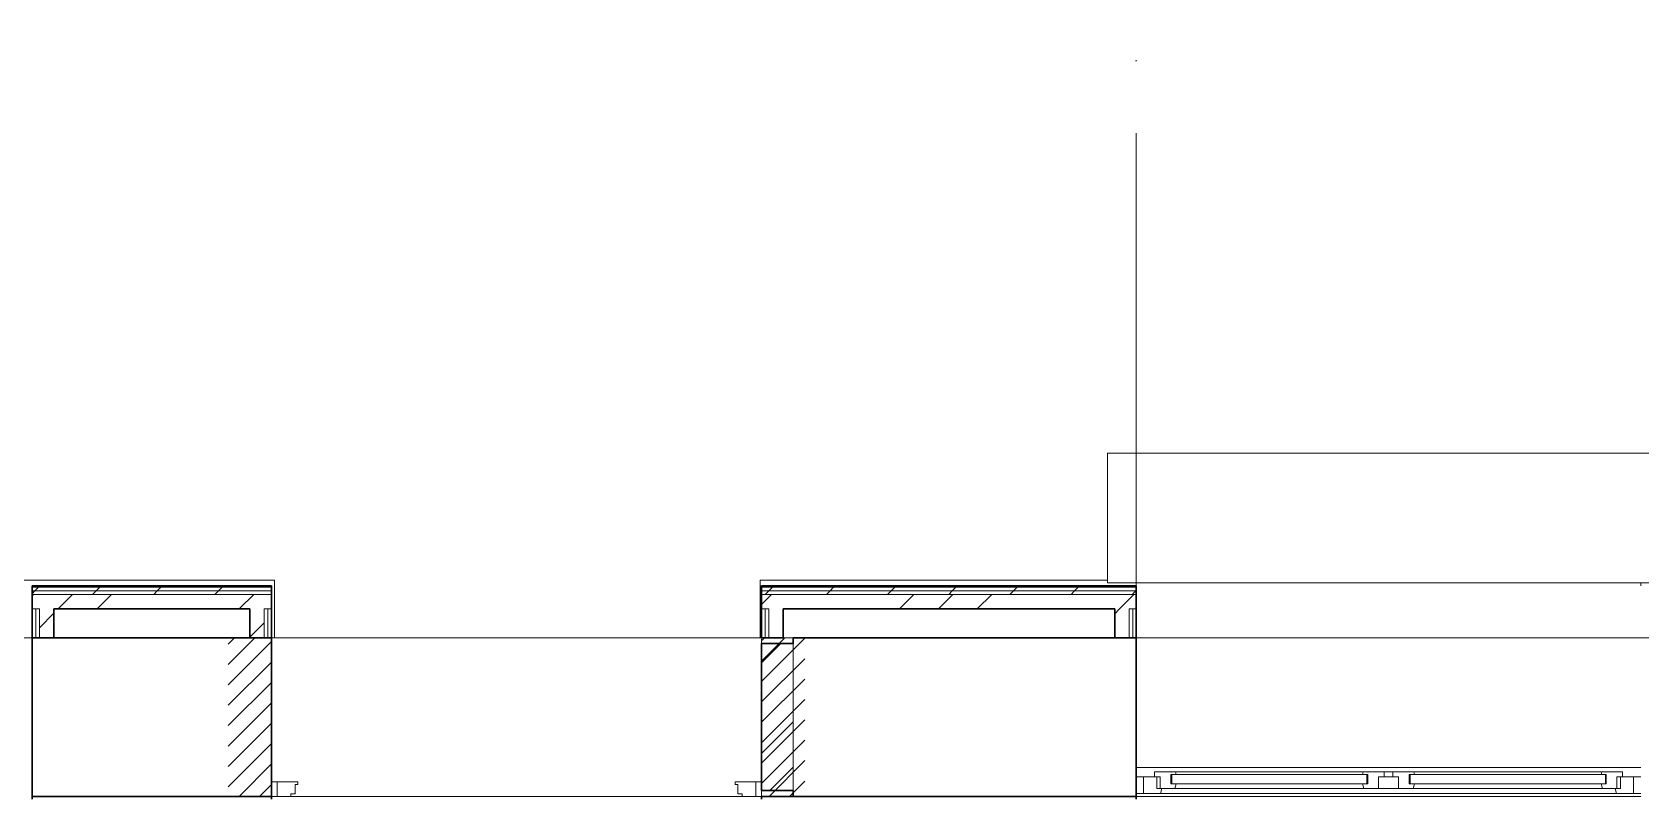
# Model space of a CAD drawing. Header units: millimetres. Extents: x -259793 to 503324, y -44556 to 93494.
# Drawn here: x -50338 to -44758, y 13521 to 16176 of the extents above; entities that cross this region are included whole.
import ezdxf

# ---------------------------------------------------------------- set-up
doc = ezdxf.new("R2010")
doc.units = ezdxf.units.MM
doc.linetypes.add('ADSK_Линия сетки', pattern=[25, 20, -2.5, 0, -2.5])
doc.linetypes.add('ADSK_Штриховая_ш2 п1_5', pattern=[4.5, 3, -1.5])
for name, color, linetype, lineweight in [('_ Окна', 7, 'Continuous', 9), ('Двери', 252, 'Continuous', 9), ('Лестницы', 252, 'Continuous', 9), ('Ограждение', 252, 'Continuous', 9), ('Окна', 252, 'Continuous', 9), ('Оси', 252, 'Continuous', 9), ('Стены внутренние', 7, 'Continuous', 18), ('Стены наружные', 7, 'Continuous', 18), ('Стены штриховка', 7, 'Continuous', 9)]:
    doc.layers.add(name, color=color, linetype=linetype, lineweight=lineweight)

# ---------------------------------------------------------------- blocks, each defined once
blk = doc.blocks.new('1 этаж')
at = {"layer": 'Двери', "lineweight": 18, "true_color": 0x636466}
h = blk.add_hatch(dxfattribs=at)
h.set_pattern_fill('FP_2', color=251, angle=180, style=0, pattern_type=2)
h.set_pattern_definition([(225, (-48530.8, 15181.27), (35.3553, -35.3553), [])])
h.paths.add_polyline_path([(-47805.8, 14906.3), (-47655.8, 14906.3), (-47655.8, 15456.3), (-47805.8, 15456.3), (-47805.8, 15088.3)])
h.paths.add_polyline_path([(-49505.8, 14906.3), (-49505.8, 15456.3), (-49655.8, 15456.3), (-49655.8, 14906.3), (-49546.1, 14906.3)])
at = {"layer": '_ Окна', "color": 251, "true_color": 0x636466}
for p, q in [((-46480.8, 14974.3), (-46505.8, 14974.3)), ((-46480.8, 14916.3), (-46480.8, 14974.3)), ((-46382.8, 14982.3), (-46385.8, 14982.3)), ((-46385.8, 14982.3), (-46385.8, 14950.3)), ((-45705.8, 14982.3), (-46382.8, 14982.3)), ((-46382.8, 14982.3), (-46382.8, 14950.3)), ((-46382.8, 14950.3), (-46382.8, 14982.3)), ((-45705.8, 14950.3), (-45705.8, 14982.3)), ((-45705.8, 14982.3), (-45705.8, 14950.3)), ((-45702.8, 14982.3), (-45705.8, 14982.3)), ((-45702.8, 14950.3), (-45702.8, 14982.3)), ((-45555.8, 14982.3), (-45558.8, 14982.3)), ((-45558.8, 14982.3), (-45558.8, 14950.3)), ((-44878.8, 14982.3), (-45555.8, 14982.3)), ((-45555.8, 14982.3), (-45555.8, 14950.3)), ((-45555.8, 14950.3), (-45555.8, 14982.3)), ((-44878.8, 14950.3), (-44878.8, 14982.3)), ((-44878.8, 14982.3), (-44878.8, 14950.3)), ((-44875.8, 14982.3), (-44878.8, 14982.3)), ((-44875.8, 14950.3), (-44875.8, 14982.3)), ((-44755.8, 14974.3), (-44780.8, 14974.3)), ((-44780.8, 14974.3), (-44780.8, 14916.3)), ((-46505.8, 14916.3), (-46480.8, 14916.3)), ((-46385.8, 14950.3), (-46382.8, 14950.3)), ((-46382.8, 14950.3), (-45705.8, 14950.3)), ((-45705.8, 14950.3), (-45702.8, 14950.3)), ((-45558.8, 14950.3), (-45555.8, 14950.3)), ((-45555.8, 14950.3), (-44878.8, 14950.3)), ((-44878.8, 14950.3), (-44875.8, 14950.3)), ((-44780.8, 14916.3), (-44755.8, 14916.3))]:
    blk.add_line(p, q, dxfattribs=at)
at = {"layer": '_ Окна', "color": 251, "lineweight": 18, "true_color": 0x636466}
for p, q in [((-46442.8, 14974.3), (-46480.8, 14974.3)), ((-46480.8, 14974.3), (-46480.8, 14916.3)), ((-46386.8, 14991.3), (-46442.8, 14991.3)), ((-46442.8, 14991.3), (-46442.8, 14974.3)), ((-46442.8, 14974.3), (-46422.8, 14974.3)), ((-46434.8, 14933.3), (-46434.8, 14974.3)), ((-46422.8, 14974.3), (-46422.8, 14933.3)), ((-46385.8, 14990.3), (-46386.8, 14991.3)), ((-46384.8, 14991.3), (-46385.8, 14990.3)), ((-46385.8, 14950.3), (-46385.8, 14982.3)), ((-46385.8, 14982.3), (-46367.8, 14982.3)), ((-46370.2, 14991.3), (-46384.8, 14991.3)), ((-46367.8, 14982.3), (-46370.2, 14991.3)), ((-45718.4, 14991.3), (-45720.8, 14982.3)), ((-45720.8, 14982.3), (-45702.8, 14982.3)), ((-45703.8, 14991.3), (-45718.4, 14991.3)), ((-45702.8, 14990.3), (-45703.8, 14991.3)), ((-45701.8, 14991.3), (-45702.8, 14990.3)), ((-45702.8, 14982.3), (-45702.8, 14950.3)), ((-45645.8, 14991.3), (-45701.8, 14991.3)), ((-45665.8, 14933.3), (-45665.8, 14974.3)), ((-45665.8, 14974.3), (-45645.8, 14974.3)), ((-45645.8, 14974.3), (-45645.8, 14991.3)), ((-45559.8, 14991.3), (-45615.8, 14991.3)), ((-45615.8, 14991.3), (-45615.8, 14974.3)), ((-45615.8, 14974.3), (-45595.8, 14974.3)), ((-45595.8, 14974.3), (-45595.8, 14933.3)), ((-45558.8, 14990.3), (-45559.8, 14991.3)), ((-45557.8, 14991.3), (-45558.8, 14990.3)), ((-45558.8, 14950.3), (-45558.8, 14982.3)), ((-45558.8, 14982.3), (-45540.8, 14982.3)), ((-45543.2, 14991.3), (-45557.8, 14991.3)), ((-45540.8, 14982.3), (-45543.2, 14991.3)), ((-44891.4, 14991.3), (-44893.8, 14982.3)), ((-44893.8, 14982.3), (-44875.8, 14982.3)), ((-44876.8, 14991.3), (-44891.4, 14991.3)), ((-44875.8, 14990.3), (-44876.8, 14991.3)), ((-44874.8, 14991.3), (-44875.8, 14990.3)), ((-44875.8, 14982.3), (-44875.8, 14950.3)), ((-44818.8, 14991.3), (-44874.8, 14991.3)), ((-44838.8, 14933.3), (-44838.8, 14974.3)), ((-44838.8, 14974.3), (-44818.8, 14974.3)), ((-44826.8, 14974.3), (-44826.8, 14933.3)), ((-44818.8, 14974.3), (-44818.8, 14991.3)), ((-44780.8, 14974.3), (-44818.8, 14974.3)), ((-44780.8, 14916.3), (-44780.8, 14974.3)), ((-46480.8, 14916.3), (-46421.4, 14916.3)), ((-46422.8, 14933.3), (-46434.8, 14933.3)), ((-46422.8, 14933.3), (-46372.4, 14933.3)), ((-46421.4, 14916.3), (-46416.8, 14933.3)), ((-46367.8, 14950.3), (-46385.8, 14950.3)), ((-46372.4, 14933.3), (-46367.8, 14950.3)), ((-45702.8, 14950.3), (-45720.8, 14950.3)), ((-45720.8, 14950.3), (-45716.2, 14933.3)), ((-45716.2, 14933.3), (-45665.8, 14933.3)), ((-45595.8, 14933.3), (-45545.4, 14933.3)), ((-45540.8, 14950.3), (-45558.8, 14950.3)), ((-45545.4, 14933.3), (-45540.8, 14950.3)), ((-44875.8, 14950.3), (-44893.8, 14950.3)), ((-44893.8, 14950.3), (-44889.2, 14933.3)), ((-44889.2, 14933.3), (-44838.8, 14933.3)), ((-44844.8, 14933.3), (-44840.2, 14916.3)), ((-44840.2, 14916.3), (-44780.8, 14916.3)), ((-44826.8, 14933.3), (-44838.8, 14933.3))]:
    blk.add_line(p, q, dxfattribs=at)
at = {"layer": 'Двери', "color": 251, "linetype": 'ADSK_Штриховая_ш2 п1_5', "true_color": 0x636466}
for p, q in [((-49505.8, 15456.3), (-49655.8, 15456.3)), ((-49505.8, 14906.3), (-49505.8, 15456.3)), ((-47655.8, 15456.3), (-47805.8, 15456.3)), ((-47805.8, 15456.3), (-47805.8, 14906.3)), ((-49655.8, 14906.3), (-49505.8, 14906.3)), ((-47805.8, 14906.3), (-47655.8, 14906.3))]:
    blk.add_line(p, q, dxfattribs=at)
at = {"layer": 'Двери', "color": 251, "true_color": 0x636466}
for p, q in [((-49505.8, 14956.3), (-49505.8, 14906.3)), ((-49485.8, 14956.3), (-49505.8, 14956.3)), ((-49485.8, 14906.3), (-49485.8, 14956.3)), ((-49413.8, 14956.3), (-49485.8, 14956.3)), ((-49485.8, 14956.3), (-49485.8, 14906.3)), ((-49413.8, 14947.3), (-49413.8, 14956.3)), ((-47825.8, 14956.3), (-47897.8, 14956.3)), ((-47897.8, 14956.3), (-47897.8, 14947.3)), ((-47805.8, 14956.3), (-47825.8, 14956.3)), ((-47825.8, 14956.3), (-47825.8, 14906.3)), ((-47825.8, 14906.3), (-47825.8, 14956.3)), ((-47805.8, 14906.3), (-47805.8, 14956.3)), ((-49505.8, 14906.3), (-49485.8, 14906.3)), ((-49485.8, 14906.3), (-49438.8, 14906.3)), ((-49438.8, 14906.3), (-49438.8, 14915.3)), ((-49438.8, 14915.3), (-49423.8, 14915.3)), ((-49423.8, 14915.3), (-49423.8, 14947.3)), ((-49423.8, 14947.3), (-49413.8, 14947.3)), ((-47897.8, 14947.3), (-47887.8, 14947.3)), ((-47887.8, 14947.3), (-47887.8, 14915.3)), ((-47887.8, 14915.3), (-47872.8, 14915.3)), ((-47872.8, 14915.3), (-47872.8, 14906.3)), ((-47872.8, 14906.3), (-47825.8, 14906.3)), ((-47825.8, 14906.3), (-47805.8, 14906.3))]:
    blk.add_line(p, q, dxfattribs=at)
at = {"layer": 'Лестницы', "color": 251, "true_color": 0x636466}
for p, q in [((-47872.8, 14906.3), (-49438.8, 14906.3)), ((-47752.2, 14906.3), (-47805.8, 14906.3))]:
    blk.add_line(p, q, dxfattribs=at)
at = {"layer": 'Ограждение', "color": 251, "true_color": 0x636466}
for p, q in [((-46605.8, 15646.3), (-46605.8, 16096.3)), ((-41855.8, 16096.3), (-46605.8, 16096.3)), ((-52920.8, 15656.3), (-49495.8, 15656.3)), ((-49495.8, 15656.3), (-49495.8, 15456.3)), ((-47810.8, 15456.3), (-47810.8, 15656.3)), ((-47810.8, 15656.3), (-46605.8, 15656.3)), ((-41855.8, 15646.3), (-46605.8, 15646.3)), ((-46505.8, 15636.3), (-46505.8, 15646.3)), ((-44755.8, 15646.3), (-44755.8, 15636.3)), ((-52085.8, 15456.3), (-50335.8, 15456.3)), ((-49505.8, 15456.3), (-49495.8, 15456.3)), ((-47810.8, 15456.3), (-47805.8, 15456.3)), ((-47730.8, 15456.3), (-47695.8, 15456.3)), ((-46505.8, 15456.3), (-44755.8, 15456.3)), ((-46505.8, 15006.3), (-44755.8, 15006.3))]:
    blk.add_line(p, q, dxfattribs=at)
at = {"layer": 'Окна', "color": 251, "true_color": 0x636466}
for p, q in [((-46384.8, 14991.3), (-46386.8, 14991.3)), ((-45718.4, 14991.3), (-46370.2, 14991.3)), ((-45701.8, 14991.3), (-45703.8, 14991.3)), ((-45645.8, 14991.3), (-45615.8, 14991.3)), ((-45615.8, 14974.3), (-45645.8, 14974.3)), ((-45557.8, 14991.3), (-45559.8, 14991.3)), ((-44891.4, 14991.3), (-45543.2, 14991.3)), ((-44874.8, 14991.3), (-44876.8, 14991.3)), ((-46421.4, 14916.3), (-44840.2, 14916.3)), ((-46372.4, 14933.3), (-45716.2, 14933.3)), ((-45595.8, 14933.3), (-45665.8, 14933.3)), ((-45545.4, 14933.3), (-44889.2, 14933.3))]:
    blk.add_line(p, q, dxfattribs=at)
at = {"layer": 'Оси', "color": 251, "linetype": 'ADSK_Линия сетки', "ltscale": 100, "true_color": 0x636466}
for p, q in [((-46505.8, 32206.9), (-46505.8, 10956.3)), ((-805.8, 15456.3), (-72528.1, 15456.3))]:
    blk.add_line(p, q, dxfattribs=at)
at = {"layer": 'Стены внутренние', "color": 251, "lineweight": 30, "true_color": 0x636466}
for p, q in [((-50335.8, 15456.3), (-50335.8, 14906.3)), ((-49580.8, 15456.3), (-50260.8, 15456.3)), ((-49505.8, 14906.3), (-49505.8, 15456.3)), ((-46580.8, 15456.3), (-47695.8, 15456.3)), ((-47695.8, 15456.3), (-47695.8, 15436.3)), ((-46505.8, 14906.3), (-46505.8, 15456.3)), ((-50335.8, 14906.3), (-49505.8, 14906.3)), ((-47695.8, 14926.3), (-47695.8, 14906.3))]:
    blk.add_line(p, q, dxfattribs=at)
at = {"layer": 'Стены внутренние', "color": 251, "true_color": 0x636466}
for p, q in [((-49495.8, 15456.3), (-47810.8, 15456.3)), ((-47695.8, 15436.3), (-47695.8, 14926.3)), ((-47872.8, 14906.3), (-49438.8, 14906.3)), ((-44755.8, 14906.3), (-46505.8, 14906.3))]:
    blk.add_line(p, q, dxfattribs=at)
at = {"layer": 'Стены наружные', "color": 251, "lineweight": 30, "true_color": 0x636466}
for p, q in [((-49505.8, 15636.3), (-50335.8, 15636.3)), ((-50335.8, 15636.3), (-50335.8, 15456.3)), ((-49505.8, 15456.3), (-49505.8, 15636.3)), ((-46505.8, 15636.3), (-47805.8, 15636.3)), ((-47805.8, 15636.3), (-47805.8, 15456.3)), ((-46505.8, 15456.3), (-46505.8, 15636.3)), ((-50260.8, 15556.3), (-49580.8, 15556.3)), ((-50260.8, 15456.3), (-50260.8, 15556.3)), ((-49580.8, 15556.3), (-49580.8, 15456.3)), ((-47730.8, 15556.3), (-46580.8, 15556.3)), ((-47730.8, 15456.3), (-47730.8, 15556.3)), ((-46580.8, 15556.3), (-46580.8, 15456.3)), ((-50335.8, 15456.3), (-50260.8, 15456.3)), ((-49580.8, 15456.3), (-49505.8, 15456.3)), ((-47805.8, 15456.3), (-47730.8, 15456.3)), ((-47695.8, 15436.3), (-47805.8, 15436.3)), ((-47805.8, 15436.3), (-47805.8, 14926.3)), ((-46580.8, 15456.3), (-46505.8, 15456.3)), ((-50335.8, 14906.3), (-50335.8, 14896.3)), ((-49505.8, 14896.3), (-49505.8, 14906.3)), ((-47805.8, 14926.3), (-47695.8, 14926.3)), ((-46505.8, 14906.3), (-47805.8, 14906.3)), ((-47805.8, 14906.3), (-47805.8, 14896.3)), ((-46505.8, 14896.3), (-46505.8, 14906.3))]:
    blk.add_line(p, q, dxfattribs=at)
at = {"layer": 'Стены наружные', "color": 251, "linetype": 'Continuous', "lineweight": 9, "true_color": 0x636466}
for p, q in [((-50326, 15618.8), (-50313.5, 15631.3)), ((-50113.9, 15618.8), (-50101.4, 15631.3)), ((-50101.4, 15631.3), (-50096.4, 15636.3)), ((-49901.8, 15618.8), (-49889.3, 15631.3)), ((-49689.7, 15618.8), (-49677.2, 15631.3)), ((-49677.2, 15631.3), (-49672.2, 15636.3)), ((-47780.5, 15618.8), (-47768, 15631.3)), ((-47568.3, 15618.8), (-47555.8, 15631.3)), ((-47555.8, 15631.3), (-47550.8, 15636.3)), ((-47356.2, 15618.8), (-47343.7, 15631.3)), ((-47144.1, 15618.8), (-47131.6, 15631.3)), ((-47131.6, 15631.3), (-47126.6, 15636.3)), ((-46931.9, 15618.8), (-46919.4, 15631.3)), ((-46719.8, 15618.8), (-46707.3, 15631.3)), ((-46707.3, 15631.3), (-46702.3, 15636.3)), ((-50335.8, 15609), (-50326, 15618.8)), ((-50335.8, 15601.1), (-50330.7, 15606.3)), ((-50245.7, 15556.3), (-50195.7, 15606.3)), ((-50126.4, 15606.3), (-50113.9, 15618.8)), ((-50110.8, 15556.3), (-50060.8, 15606.3)), ((-49914.3, 15606.3), (-49901.8, 15618.8)), ((-49702.2, 15606.3), (-49689.7, 15618.8)), ((-49617.3, 15556.3), (-49567.3, 15606.3)), ((-47805.8, 15571.3), (-47770.8, 15606.3)), ((-47793, 15606.3), (-47780.5, 15618.8)), ((-47580.8, 15606.3), (-47568.3, 15618.8)), ((-47368.7, 15606.3), (-47356.2, 15618.8)), ((-47327.4, 15556.3), (-47277.4, 15606.3)), ((-47192.4, 15556.3), (-47142.4, 15606.3)), ((-47156.6, 15606.3), (-47144.1, 15618.8)), ((-47057.5, 15556.3), (-47007.5, 15606.3)), ((-46944.4, 15606.3), (-46931.9, 15618.8)), ((-46732.3, 15606.3), (-46719.8, 15618.8)), ((-46564, 15556.3), (-46514, 15606.3)), ((-46520.2, 15606.3), (-46507.7, 15618.8)), ((-46507.7, 15618.8), (-46505.8, 15620.6)), ((-50310.8, 15491.2), (-50260.8, 15541.2)), ((-46580.8, 15539.5), (-46564, 15556.3)), ((-49580.8, 15457.9), (-49530.8, 15507.9)), ((-47805.8, 15369.5), (-47739, 15436.3)), ((-47805.8, 15055.1), (-47695.8, 15165.1)), ((-47777.5, 14926.3), (-47695.8, 15008))]:
    blk.add_line(p, q, dxfattribs=at)
at = {"layer": 'Стены штриховка', "color": 251, "true_color": 0x636466}
for p, q in [((-50335.8, 15631.3), (-49505.8, 15631.3)), ((-47805.8, 15631.3), (-46505.8, 15631.3)), ((-49505.8, 15618.8), (-50335.8, 15618.8)), ((-49505.8, 15606.3), (-50335.8, 15606.3)), ((-46505.8, 15618.8), (-47805.8, 15618.8)), ((-46505.8, 15606.3), (-47805.8, 15606.3)), ((-50310.8, 15556.3), (-50335.8, 15556.3)), ((-50323.3, 15456.3), (-50323.3, 15556.3)), ((-50310.8, 15456.3), (-50310.8, 15556.3)), ((-49530.8, 15456.3), (-49530.8, 15556.3)), ((-49505.8, 15556.3), (-49530.8, 15556.3)), ((-49518.3, 15456.3), (-49518.3, 15556.3)), ((-47780.8, 15556.3), (-47805.8, 15556.3)), ((-47793.3, 15456.3), (-47793.3, 15556.3)), ((-47780.8, 15456.3), (-47780.8, 15556.3)), ((-46530.8, 15456.3), (-46530.8, 15556.3)), ((-46505.8, 15556.3), (-46530.8, 15556.3)), ((-46518.3, 15456.3), (-46518.3, 15556.3))]:
    blk.add_line(p, q, dxfattribs=at)

msp = doc.modelspace()

# ---------------------------------------------------------------- block references
msp.add_blockref('1 этаж', (-2, -1380.07963))

doc.saveas('drawing.dxf')
